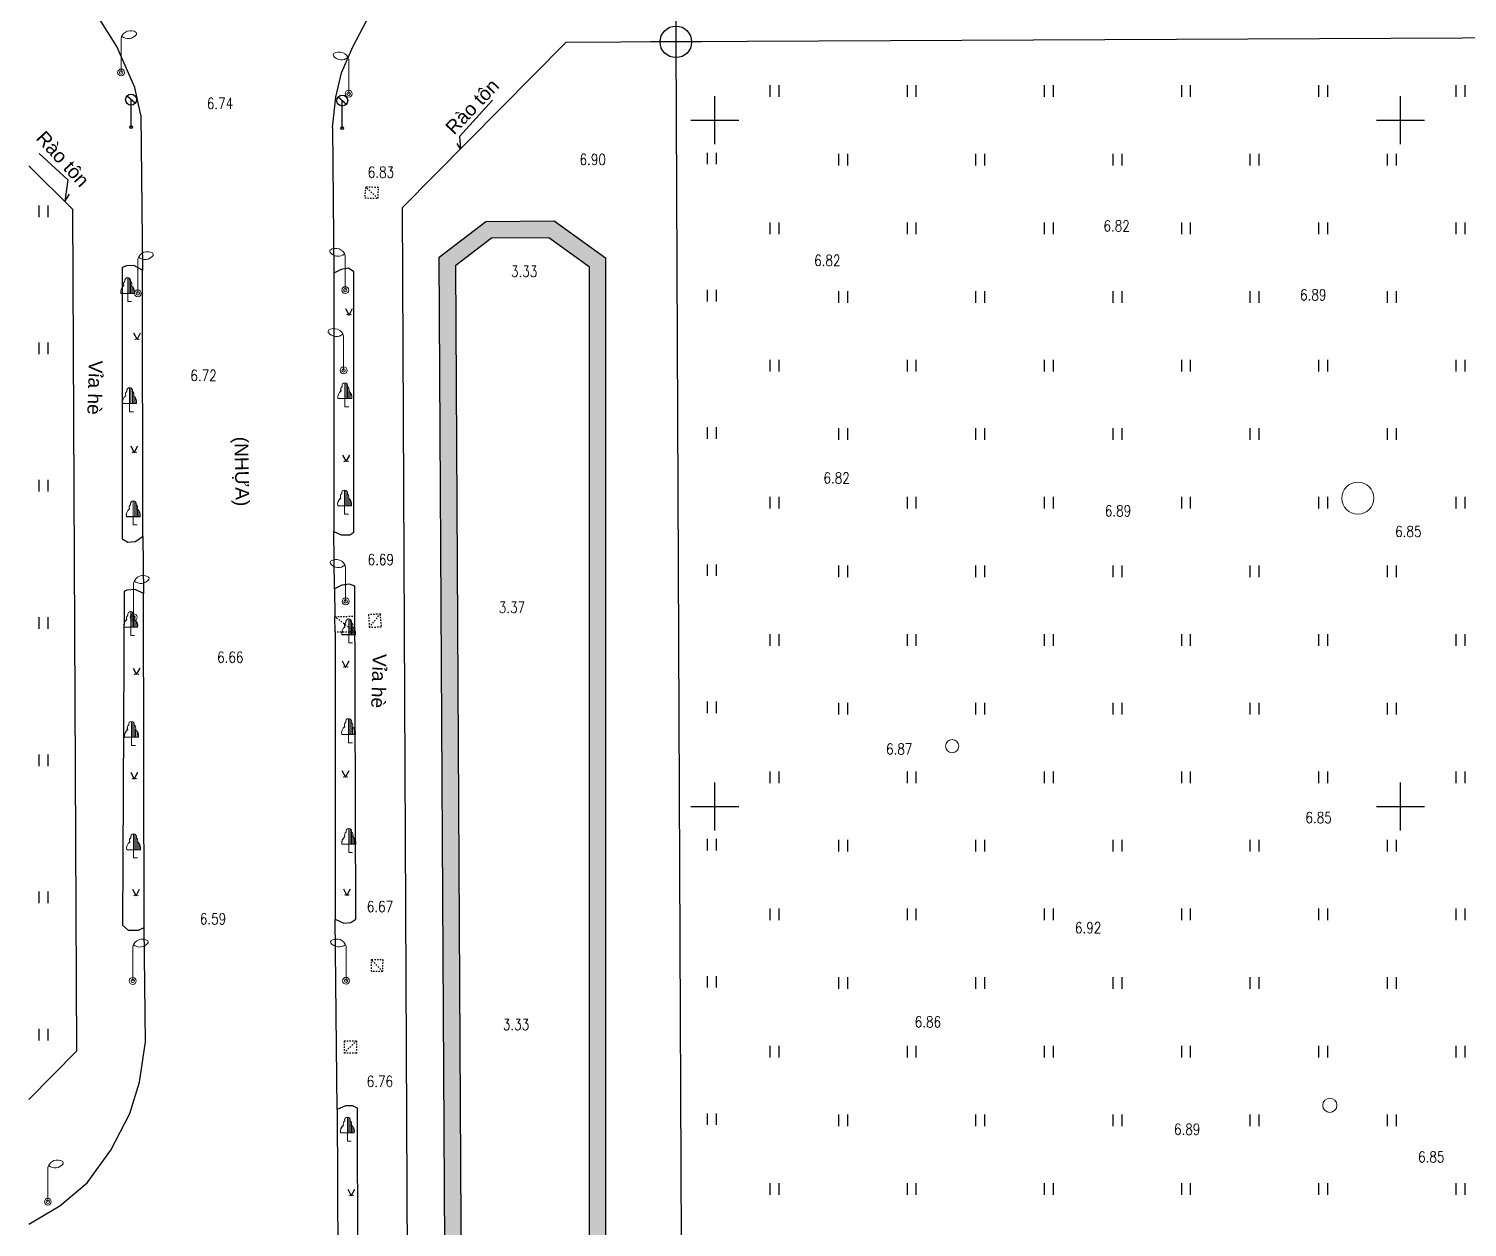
# Model space of a CAD drawing. Header units: millimetres. Extents: x 581430 to 583682, y 2329840 to 2330113.
# Drawn here: x 582400 to 582504.9, y 2329969.3 to 2330056.7 of the extents above; entities that cross this region are included whole.
import ezdxf
from ezdxf.enums import TextEntityAlignment as Align
from ezdxf.xclip import XClip

# ---------------------------------------------------------------- set-up
doc = ezdxf.new("R2010")
doc.units = ezdxf.units.MM
doc.header["$LTSCALE"] = 0.001
doc.header["$MEASUREMENT"] = 0
doc.header["$XCLIPFRAME"] = 0
doc.linetypes.add('NETNHA500', pattern=[0.75, 0.5, -0.25])
for name, color, linetype in [('CHUGIAI', 250, 'Continuous'), ('Existing map', 250, 'Continuous'), ('Red line', 1, 'Continuous'), ('TOA DO', 7, 'Continuous')]:
    doc.layers.add(name, color=color, linetype=linetype)
for name, color, linetype, lineweight in [('DTC-KY HIEU', 3, 'Continuous', 20), ('KYHIEU', 250, 'Continuous', 0), ('new block$0$giao thong chuan 28 06$0$giao thong chuan$0$giao thongsua theo ssd$0$giao thong canh quan$0$giao thong$0$TOADO', 7, 'Continuous', 35)]:
    doc.layers.add(name, color=color, linetype=linetype, lineweight=lineweight)
doc.styles.add('CHU', font='', dxfattribs={"height": 1.5})
doc.styles.add('CLD', font='', dxfattribs={"height": 1})
doc.styles.add('DC', font='romans.shx', dxfattribs={"width": 0.8, "height": 0.8})
doc.styles.get('CHU').set_extended_font_data('.VnArial')
doc.styles.get('CLD').set_extended_font_data('.VnArialH')

# ---------------------------------------------------------------- blocks, each defined once
blk = doc.blocks.new('CAYLR')
at = {"layer": 'KYHIEU'}
for points in [[(0, 1.75, 0.497303), (-0.198201, 1.488681, 0.339551), (-0.284941, 1.163565, 0.289175), (-0.5, 0.602359)], [(0, 1.75, -0.497303), (0.198201, 1.488681, -0.339551), (0.284941, 1.163565, -0.289175), (0.5, 0.602359)]]:
    blk.add_lwpolyline(points, format="xyb", dxfattribs=at)
for points in [[(0, 0), (0, 1.75)], [(0.1, 0.602359), (0.1, 1.724173)], [(0.2, 0.602359), (0.2, 1.487287)], [(0.3, 0.602359), (0.3, 1.151908)], [(-0.5, 0.602359), (0.5, 0.602359)], [(0, 0), (0.280275, -0.001587)], [(0.4, 0.602359), (0.4, 1.04811)], [(0.5, 0.602359), (0.5, 0.822811)]]:
    blk.add_lwpolyline(points, dxfattribs=at)
blk = doc.blocks.new('DEN-T')
at = {"layer": 'KYHIEU'}
for points in [[(-0.05, 2.64, -0.420531), (-1.11, 2.75, -0.572241)], [(-1.1, 2.92, -0.523652), (0, 2.5, -0.549376)]]:
    blk.add_lwpolyline(points, format="xyb", dxfattribs=at)
blk.add_lwpolyline([(0, 0), (0, 2.5)], dxfattribs=at)
for radius in [0.25, 0.125]:
    blk.add_circle((0, 0), radius, dxfattribs=at)
blk.add_arc((-0.95, 2.82), 0.178, 146.5915, 201.9104, dxfattribs=at)
blk = doc.blocks.new('BB')
at = {"layer": 'CHUGIAI'}
for p, q in [((-0.29, 2.28), (0.31, 1.75)), ((0, 0), (0, 2))]:
    blk.add_line(p, q, dxfattribs=at)
for centre, radius in [((0, 2), 0.4), ((0, 0), 0.1)]:
    blk.add_circle(centre, radius, dxfattribs=at)
blk = doc.blocks.new('DEN-P')
at = {"layer": 'KYHIEU'}
for points in [[(1.1, 2.92, 0.523652), (0, 2.5, 0.549376)], [(0.05, 2.64, 0.420531), (1.11, 2.75, 0.572241)]]:
    blk.add_lwpolyline(points, format="xyb", dxfattribs=at)
blk.add_lwpolyline([(0, 0), (0, 2.5)], dxfattribs=at)
for radius in [0.25, 0.125]:
    blk.add_circle((0, 0), radius, dxfattribs=at)
blk.add_arc((0.95, 2.82), 0.178, 338.0896, 33.4085, dxfattribs=at)
blk = doc.blocks.new('DEN-P-flat-8')
at = {"layer": 'KYHIEU'}
for points in [[(1.1, 2.92, 0.523652), (0, 2.5, 0.549376)], [(0.05, 2.64, 0.420531), (1.11, 2.75, 0.572241)]]:
    blk.add_lwpolyline(points, format="xyb", dxfattribs=at)
blk.add_lwpolyline([(0, 0), (0, 2.5)], dxfattribs=at)
for radius in [0.25, 0.125]:
    blk.add_circle((0, 0), radius, dxfattribs=at)
blk.add_arc((0.95, 2.82), 0.178, 338.0896, 33.4085, dxfattribs=at)
blk = doc.blocks.new('DEN-P-flat-9')
at = {"layer": 'KYHIEU'}
for points in [[(1.1, 2.92, 0.523652), (0, 2.5, 0.549376)], [(0.05, 2.64, 0.420531), (1.11, 2.75, 0.572241)]]:
    blk.add_lwpolyline(points, format="xyb", dxfattribs=at)
blk.add_lwpolyline([(0, 0), (0, 2.5)], dxfattribs=at)
for radius in [0.25, 0.125]:
    blk.add_circle((0, 0), radius, dxfattribs=at)
blk.add_arc((0.95, 2.82), 0.178, 338.0896, 33.4085, dxfattribs=at)
blk = doc.blocks.new('DEN-P-flat-10')
at = {"layer": 'KYHIEU'}
for points in [[(1.1, 2.92, 0.523652), (0, 2.5, 0.549376)], [(0.05, 2.64, 0.420531), (1.11, 2.75, 0.572241)]]:
    blk.add_lwpolyline(points, format="xyb", dxfattribs=at)
blk.add_lwpolyline([(0, 0), (0, 2.5)], dxfattribs=at)
for radius in [0.25, 0.125]:
    blk.add_circle((0, 0), radius, dxfattribs=at)
blk.add_arc((0.95, 2.82), 0.178, 338.0896, 33.4085, dxfattribs=at)
blk = doc.blocks.new('DEN-P-flat-11')
at = {"layer": 'KYHIEU'}
for points in [[(1.1, 2.92, 0.523652), (0, 2.5, 0.549376)], [(0.05, 2.64, 0.420531), (1.11, 2.75, 0.572241)]]:
    blk.add_lwpolyline(points, format="xyb", dxfattribs=at)
blk.add_lwpolyline([(0, 0), (0, 2.5)], dxfattribs=at)
for radius in [0.25, 0.125]:
    blk.add_circle((0, 0), radius, dxfattribs=at)
blk.add_arc((0.95, 2.82), 0.178, 338.0896, 33.4085, dxfattribs=at)
blk = doc.blocks.new('DEN-T-flat-3')
at = {"layer": 'KYHIEU'}
for points in [[(-0.05, 2.64, -0.420531), (-1.11, 2.75, -0.572241)], [(-1.1, 2.92, -0.523652), (0, 2.5, -0.549376)]]:
    blk.add_lwpolyline(points, format="xyb", dxfattribs=at)
blk.add_lwpolyline([(0, 0), (0, 2.5)], dxfattribs=at)
for radius in [0.25, 0.125]:
    blk.add_circle((0, 0), radius, dxfattribs=at)
blk.add_arc((-0.95, 2.82), 0.178, 146.5915, 201.9104, dxfattribs=at)
blk = doc.blocks.new('DEN-P-flat-14')
at = {"layer": 'KYHIEU'}
for points in [[(1.1, 2.92, 0.523652), (0, 2.5, 0.549376)], [(0.05, 2.64, 0.420531), (1.11, 2.75, 0.572241)]]:
    blk.add_lwpolyline(points, format="xyb", dxfattribs=at)
blk.add_lwpolyline([(0, 0), (0, 2.5)], dxfattribs=at)
for radius in [0.25, 0.125]:
    blk.add_circle((0, 0), radius, dxfattribs=at)
blk.add_arc((0.95, 2.82), 0.178, 338.0896, 33.4085, dxfattribs=at)
blk = doc.blocks.new('BB-flat-6')
at = {"layer": 'CHUGIAI'}
for p, q in [((-0.29, 2.28), (0.31, 1.75)), ((0, 0), (0, 2))]:
    blk.add_line(p, q, dxfattribs=at)
for centre, radius in [((0, 2), 0.4), ((0, 0), 0.1)]:
    blk.add_circle(centre, radius, dxfattribs=at)
blk = doc.blocks.new('BB-flat-7')
at = {"layer": 'CHUGIAI'}
for p, q in [((-0.29, 2.28), (0.31, 1.75)), ((0, 0), (0, 2))]:
    blk.add_line(p, q, dxfattribs=at)
for centre, radius in [((0, 2), 0.4), ((0, 0), 0.1)]:
    blk.add_circle(centre, radius, dxfattribs=at)
blk = doc.blocks.new('DEN-T-flat-12')
at = {"layer": 'KYHIEU'}
for points in [[(-0.05, 2.64, -0.420531), (-1.11, 2.75, -0.572241)], [(-1.1, 2.92, -0.523652), (0, 2.5, -0.549376)]]:
    blk.add_lwpolyline(points, format="xyb", dxfattribs=at)
blk.add_lwpolyline([(0, 0), (0, 2.5)], dxfattribs=at)
for radius in [0.25, 0.125]:
    blk.add_circle((0, 0), radius, dxfattribs=at)
blk.add_arc((-0.95, 2.82), 0.178, 146.5915, 201.9104, dxfattribs=at)
blk = doc.blocks.new('DEN-T-flat-13')
at = {"layer": 'KYHIEU'}
for points in [[(-0.05, 2.64, -0.420531), (-1.11, 2.75, -0.572241)], [(-1.1, 2.92, -0.523652), (0, 2.5, -0.549376)]]:
    blk.add_lwpolyline(points, format="xyb", dxfattribs=at)
blk.add_lwpolyline([(0, 0), (0, 2.5)], dxfattribs=at)
for radius in [0.25, 0.125]:
    blk.add_circle((0, 0), radius, dxfattribs=at)
blk.add_arc((-0.95, 2.82), 0.178, 146.5915, 201.9104, dxfattribs=at)
blk = doc.blocks.new('DEN-T-flat-14')
at = {"layer": 'KYHIEU'}
for points in [[(-0.05, 2.64, -0.420531), (-1.11, 2.75, -0.572241)], [(-1.1, 2.92, -0.523652), (0, 2.5, -0.549376)]]:
    blk.add_lwpolyline(points, format="xyb", dxfattribs=at)
blk.add_lwpolyline([(0, 0), (0, 2.5)], dxfattribs=at)
for radius in [0.25, 0.125]:
    blk.add_circle((0, 0), radius, dxfattribs=at)
blk.add_arc((-0.95, 2.82), 0.178, 146.5915, 201.9104, dxfattribs=at)
blk = doc.blocks.new('DEN-T-flat-24')
at = {"layer": 'KYHIEU'}
for points in [[(-0.05, 2.64, -0.420531), (-1.11, 2.75, -0.572241)], [(-1.1, 2.92, -0.523652), (0, 2.5, -0.549376)]]:
    blk.add_lwpolyline(points, format="xyb", dxfattribs=at)
blk.add_lwpolyline([(0, 0), (0, 2.5)], dxfattribs=at)
for radius in [0.25, 0.125]:
    blk.add_circle((0, 0), radius, dxfattribs=at)
blk.add_arc((-0.95, 2.82), 0.178, 146.5915, 201.9104, dxfattribs=at)
blk = doc.blocks.new('CAYLR-flat-165')
at = {"layer": 'KYHIEU'}
for points in [[(0, 1.75, 0.497303), (-0.2, 1.49, 0.339551), (-0.28, 1.16, 0.289175), (-0.5, 0.6)], [(0, 1.75, -0.497303), (0.2, 1.49, -0.339551), (0.28, 1.16, -0.289175), (0.5, 0.6)]]:
    blk.add_lwpolyline(points, format="xyb", dxfattribs=at)
for points in [[(0, 0), (0, 1.75)], [(0.1, 0.6), (0.1, 1.72)], [(0.2, 0.6), (0.2, 1.49)], [(0.3, 0.6), (0.3, 1.15)], [(-0.5, 0.6), (0.5, 0.6)], [(0, 0), (0.28, 0)], [(0.4, 0.6), (0.4, 1.05)], [(0.5, 0.6), (0.5, 0.82)]]:
    blk.add_lwpolyline(points, dxfattribs=at)
blk = doc.blocks.new('CAYLR-flat-166')
at = {"layer": 'KYHIEU'}
for points in [[(0, 1.75, 0.497303), (-0.2, 1.49, 0.339551), (-0.28, 1.16, 0.289175), (-0.5, 0.6)], [(0, 1.75, -0.497303), (0.2, 1.49, -0.339551), (0.28, 1.16, -0.289175), (0.5, 0.6)]]:
    blk.add_lwpolyline(points, format="xyb", dxfattribs=at)
for points in [[(0, 0), (0, 1.75)], [(0.1, 0.6), (0.1, 1.72)], [(0.2, 0.6), (0.2, 1.49)], [(0.3, 0.6), (0.3, 1.15)], [(-0.5, 0.6), (0.5, 0.6)], [(0, 0), (0.28, 0)], [(0.4, 0.6), (0.4, 1.05)], [(0.5, 0.6), (0.5, 0.82)]]:
    blk.add_lwpolyline(points, dxfattribs=at)
blk = doc.blocks.new('CAYLR-flat-167')
at = {"layer": 'KYHIEU'}
for points in [[(0, 1.75, 0.497303), (-0.2, 1.49, 0.339551), (-0.28, 1.16, 0.289175), (-0.5, 0.6)], [(0, 1.75, -0.497303), (0.2, 1.49, -0.339551), (0.28, 1.16, -0.289175), (0.5, 0.6)]]:
    blk.add_lwpolyline(points, format="xyb", dxfattribs=at)
for points in [[(0, 0), (0, 1.75)], [(0.1, 0.6), (0.1, 1.72)], [(0.2, 0.6), (0.2, 1.49)], [(0.3, 0.6), (0.3, 1.15)], [(-0.5, 0.6), (0.5, 0.6)], [(0, 0), (0.28, 0)], [(0.4, 0.6), (0.4, 1.05)], [(0.5, 0.6), (0.5, 0.82)]]:
    blk.add_lwpolyline(points, dxfattribs=at)
blk = doc.blocks.new('CAYLR-flat-168')
at = {"layer": 'KYHIEU'}
for points in [[(0, 1.75, 0.497303), (-0.2, 1.49, 0.339551), (-0.28, 1.16, 0.289175), (-0.5, 0.6)], [(0, 1.75, -0.497303), (0.2, 1.49, -0.339551), (0.28, 1.16, -0.289175), (0.5, 0.6)]]:
    blk.add_lwpolyline(points, format="xyb", dxfattribs=at)
for points in [[(0, 0), (0, 1.75)], [(0.1, 0.6), (0.1, 1.72)], [(0.2, 0.6), (0.2, 1.49)], [(0.3, 0.6), (0.3, 1.15)], [(-0.5, 0.6), (0.5, 0.6)], [(0, 0), (0.28, 0)], [(0.4, 0.6), (0.4, 1.05)], [(0.5, 0.6), (0.5, 0.82)]]:
    blk.add_lwpolyline(points, dxfattribs=at)
blk = doc.blocks.new('CAYLR-flat-169')
at = {"layer": 'KYHIEU'}
for points in [[(0, 1.75, 0.497303), (-0.2, 1.49, 0.339551), (-0.28, 1.16, 0.289175), (-0.5, 0.6)], [(0, 1.75, -0.497303), (0.2, 1.49, -0.339551), (0.28, 1.16, -0.289175), (0.5, 0.6)]]:
    blk.add_lwpolyline(points, format="xyb", dxfattribs=at)
for points in [[(0, 0), (0, 1.75)], [(0.1, 0.6), (0.1, 1.72)], [(0.2, 0.6), (0.2, 1.49)], [(0.3, 0.6), (0.3, 1.15)], [(-0.5, 0.6), (0.5, 0.6)], [(0, 0), (0.28, 0)], [(0.4, 0.6), (0.4, 1.05)], [(0.5, 0.6), (0.5, 0.82)]]:
    blk.add_lwpolyline(points, dxfattribs=at)
blk = doc.blocks.new('CAYLR-flat-170')
at = {"layer": 'KYHIEU'}
for points in [[(0, 1.75, 0.497303), (-0.2, 1.49, 0.339551), (-0.28, 1.16, 0.289175), (-0.5, 0.6)], [(0, 1.75, -0.497303), (0.2, 1.49, -0.339551), (0.28, 1.16, -0.289175), (0.5, 0.6)]]:
    blk.add_lwpolyline(points, format="xyb", dxfattribs=at)
for points in [[(0, 0), (0, 1.75)], [(0.1, 0.6), (0.1, 1.72)], [(0.2, 0.6), (0.2, 1.49)], [(0.3, 0.6), (0.3, 1.15)], [(-0.5, 0.6), (0.5, 0.6)], [(0, 0), (0.28, 0)], [(0.4, 0.6), (0.4, 1.05)], [(0.5, 0.6), (0.5, 0.82)]]:
    blk.add_lwpolyline(points, dxfattribs=at)
blk = doc.blocks.new('CAYLR-flat-171')
at = {"layer": 'KYHIEU'}
for points in [[(0, 1.75, 0.497303), (-0.2, 1.49, 0.339551), (-0.28, 1.16, 0.289175), (-0.5, 0.6)], [(0, 1.75, -0.497303), (0.2, 1.49, -0.339551), (0.28, 1.16, -0.289175), (0.5, 0.6)]]:
    blk.add_lwpolyline(points, format="xyb", dxfattribs=at)
for points in [[(0, 0), (0, 1.75)], [(0.1, 0.6), (0.1, 1.72)], [(0.2, 0.6), (0.2, 1.49)], [(0.3, 0.6), (0.3, 1.15)], [(-0.5, 0.6), (0.5, 0.6)], [(0, 0), (0.28, 0)], [(0.4, 0.6), (0.4, 1.05)], [(0.5, 0.6), (0.5, 0.82)]]:
    blk.add_lwpolyline(points, dxfattribs=at)
blk = doc.blocks.new('CAYLR-flat-172')
at = {"layer": 'KYHIEU'}
for points in [[(0, 1.75, 0.497303), (-0.2, 1.49, 0.339551), (-0.28, 1.16, 0.289175), (-0.5, 0.6)], [(0, 1.75, -0.497303), (0.2, 1.49, -0.339551), (0.28, 1.16, -0.289175), (0.5, 0.6)]]:
    blk.add_lwpolyline(points, format="xyb", dxfattribs=at)
for points in [[(0, 0), (0, 1.75)], [(0.1, 0.6), (0.1, 1.72)], [(0.2, 0.6), (0.2, 1.49)], [(0.3, 0.6), (0.3, 1.15)], [(-0.5, 0.6), (0.5, 0.6)], [(0, 0), (0.28, 0)], [(0.4, 0.6), (0.4, 1.05)], [(0.5, 0.6), (0.5, 0.82)]]:
    blk.add_lwpolyline(points, dxfattribs=at)
blk = doc.blocks.new('CAYLR-flat-173')
at = {"layer": 'KYHIEU'}
for points in [[(0, 1.75, 0.497303), (-0.2, 1.49, 0.339551), (-0.28, 1.16, 0.289175), (-0.5, 0.6)], [(0, 1.75, -0.497303), (0.2, 1.49, -0.339551), (0.28, 1.16, -0.289175), (0.5, 0.6)]]:
    blk.add_lwpolyline(points, format="xyb", dxfattribs=at)
for points in [[(0, 0), (0, 1.75)], [(0.1, 0.6), (0.1, 1.72)], [(0.2, 0.6), (0.2, 1.49)], [(0.3, 0.6), (0.3, 1.15)], [(-0.5, 0.6), (0.5, 0.6)], [(0, 0), (0.28, 0)], [(0.4, 0.6), (0.4, 1.05)], [(0.5, 0.6), (0.5, 0.82)]]:
    blk.add_lwpolyline(points, dxfattribs=at)
blk = doc.blocks.new('CAYLR-flat-174')
at = {"layer": 'KYHIEU'}
for points in [[(0, 1.75, 0.497303), (-0.2, 1.49, 0.339551), (-0.28, 1.16, 0.289175), (-0.5, 0.6)], [(0, 1.75, -0.497303), (0.2, 1.49, -0.339551), (0.28, 1.16, -0.289175), (0.5, 0.6)]]:
    blk.add_lwpolyline(points, format="xyb", dxfattribs=at)
for points in [[(0, 0), (0, 1.75)], [(0.1, 0.6), (0.1, 1.72)], [(0.2, 0.6), (0.2, 1.49)], [(0.3, 0.6), (0.3, 1.15)], [(-0.5, 0.6), (0.5, 0.6)], [(0, 0), (0.28, 0)], [(0.4, 0.6), (0.4, 1.05)], [(0.5, 0.6), (0.5, 0.82)]]:
    blk.add_lwpolyline(points, dxfattribs=at)
blk = doc.blocks.new('CAYLR-flat-175')
at = {"layer": 'KYHIEU'}
for points in [[(0, 1.75, 0.497303), (-0.2, 1.49, 0.339551), (-0.28, 1.16, 0.289175), (-0.5, 0.6)], [(0, 1.75, -0.497303), (0.2, 1.49, -0.339551), (0.28, 1.16, -0.289175), (0.5, 0.6)]]:
    blk.add_lwpolyline(points, format="xyb", dxfattribs=at)
for points in [[(0, 0), (0, 1.75)], [(0.1, 0.6), (0.1, 1.72)], [(0.2, 0.6), (0.2, 1.49)], [(0.3, 0.6), (0.3, 1.15)], [(-0.5, 0.6), (0.5, 0.6)], [(0, 0), (0.28, 0)], [(0.4, 0.6), (0.4, 1.05)], [(0.5, 0.6), (0.5, 0.82)]]:
    blk.add_lwpolyline(points, dxfattribs=at)
blk = doc.blocks.new('CAYLR-flat-176')
at = {"layer": 'KYHIEU'}
for points in [[(0, 1.75, 0.497303), (-0.2, 1.49, 0.339551), (-0.28, 1.16, 0.289175), (-0.5, 0.6)], [(0, 1.75, -0.497303), (0.2, 1.49, -0.339551), (0.28, 1.16, -0.289175), (0.5, 0.6)]]:
    blk.add_lwpolyline(points, format="xyb", dxfattribs=at)
for points in [[(0, 0), (0, 1.75)], [(0.1, 0.6), (0.1, 1.72)], [(0.2, 0.6), (0.2, 1.49)], [(0.3, 0.6), (0.3, 1.15)], [(-0.5, 0.6), (0.5, 0.6)], [(0, 0), (0.28, 0)], [(0.4, 0.6), (0.4, 1.05)], [(0.5, 0.6), (0.5, 0.82)]]:
    blk.add_lwpolyline(points, dxfattribs=at)
blk = doc.blocks.new('Existing map')
at = {"layer": 'Existing map'}
h = blk.add_hatch(dxfattribs=at)
h.set_pattern_fill('HONEY', color=256, scale=0.15)
h.set_pattern_definition([(0, (-582694.96746, -2330087.4547), (0.714375, 0.41244459675), [0.47625, -0.9525]), (120, (-582694.96746, -2330087.4547), (-0.71437499844, 0.41244459945), [0.47625, -0.9525]), (60, (-582694.96746, -2330087.4547), (1.56e-09, 0.8248891962), [-0.9525, 0.47625])])
h.paths.add_polyline_path([(-256.67, -44.79), (-261.66, -44.83), (-265.05, -47.43), (-264.62, -123.57), (-263.42, -123.52), (-263.84, -48.02), (-261.25, -46.03), (-257.05, -46), (-254.13, -48.1), (-254.13, -123.07), (-252.93, -123.02), (-252.93, -47.48)])
h = blk.add_hatch(color=256, dxfattribs=at)
h.paths.add_polyline_path([(-271.48, -51.62, 1), (-271.5, -51.62, 1)])
h.paths.add_polyline_path([(-271.74, -51.62, 1), (-271.76, -51.62, 1)])
h = blk.add_hatch(color=256, dxfattribs=at)
h.paths.add_polyline_path([(-286.94, -53.41, 1), (-286.97, -53.41, 1)])
h.paths.add_polyline_path([(-287.2, -53.41, 1), (-287.22, -53.41, 1)])
h = blk.add_hatch(color=256, dxfattribs=at)
h.paths.add_polyline_path([(-287.14, -61.65, 1), (-287.16, -61.65, 1)])
h.paths.add_polyline_path([(-287.4, -61.65, 1), (-287.42, -61.65, 1)])
h = blk.add_hatch(color=256, dxfattribs=at)
h.paths.add_polyline_path([(-271.69, -62.3, 1), (-271.71, -62.3, 1)])
h.paths.add_polyline_path([(-271.95, -62.3, 1), (-271.97, -62.3, 1)])
h = blk.add_hatch(color=256, dxfattribs=at)
h.paths.add_polyline_path([(-271.73, -77.3, 1), (-271.75, -77.3, 1)])
h.paths.add_polyline_path([(-271.99, -77.3, 1), (-272.01, -77.3, 1)])
h = blk.add_hatch(color=256, dxfattribs=at)
h.paths.add_polyline_path([(-286.97, -77.82, 1), (-286.99, -77.82, 1)])
h.paths.add_polyline_path([(-287.22, -77.82, 1), (-287.25, -77.82, 1)])
h = blk.add_hatch(color=256, dxfattribs=at)
h.paths.add_polyline_path([(-287.14, -85.43, 1), (-287.16, -85.43, 1)])
h.paths.add_polyline_path([(-287.4, -85.43, 1), (-287.42, -85.43, 1)])
h = blk.add_hatch(color=256, dxfattribs=at)
h.paths.add_polyline_path([(-271.74, -85.3, 1), (-271.76, -85.3, 1)])
h.paths.add_polyline_path([(-272, -85.3, 1), (-272.02, -85.3, 1)])
h = blk.add_hatch(color=256, dxfattribs=at)
h.paths.add_polyline_path([(-287.01, -93.94, 1), (-287.03, -93.94, 1)])
h.paths.add_polyline_path([(-287.27, -93.94, 1), (-287.29, -93.94, 1)])
h = blk.add_hatch(color=256, dxfattribs=at)
h.paths.add_polyline_path([(-271.64, -93.91, 1), (-271.66, -93.91, 1)])
h.paths.add_polyline_path([(-271.9, -93.91, 1), (-271.92, -93.91, 1)])
h = blk.add_hatch(color=256, dxfattribs=at)
h.paths.add_polyline_path([(-271.32, -115.79, 1), (-271.34, -115.79, 1)])
h.paths.add_polyline_path([(-271.58, -115.79, 1), (-271.6, -115.79, 1)])
for p, q in [((-288.56, -32.07), (-290.09, -29.64)), ((-271.34, -32.1), (-270.34, -30.22)), ((-287.23, -35.06), (-288.56, -32.07)), ((-272.18, -34), (-271.34, -32.1)), ((-255.82, -31.78), (-267.76, -43.84)), ((-247.8, -31.74), (-255.82, -31.78)), ((-272.59, -35.77), (-272.18, -34)), ((-286.81, -37.09), (-287.23, -35.06)), ((-240.95, -34.9), (-240.95, -35.75)), ((-240.3, -34.9), (-240.3, -35.75)), ((-230.95, -34.9), (-230.95, -35.75)), ((-230.3, -34.9), (-230.3, -35.75)), ((-220.95, -34.9), (-220.95, -35.75)), ((-220.3, -34.9), (-220.3, -35.75)), ((-210.95, -34.9), (-210.95, -35.75)), ((-210.3, -34.9), (-210.3, -35.75)), ((-200.95, -34.9), (-200.95, -35.75)), ((-200.3, -34.9), (-200.3, -35.75)), ((-190.95, -34.9), (-190.95, -35.75)), ((-190.3, -34.9), (-190.3, -35.75)), ((-272.82, -37.97), (-272.59, -35.77)), ((-261.16, -36), (-263.56, -38.64)), ((-244.97, -39.2), (-244.97, -35.7)), ((-194.97, -39.2), (-194.97, -35.7)), ((-286.81, -37.09), (-286.68, -48.38)), ((-246.72, -37.45), (-243.22, -37.45)), ((-196.72, -37.45), (-193.22, -37.45)), ((-272.82, -37.97), (-272.74, -48.59)), ((-263.56, -38.64), (-263.5, -39.54)), ((-263.5, -39.54), (-263.74, -39.15)), ((-245.52, -39.82), (-245.52, -40.66)), ((-244.87, -39.82), (-244.87, -40.66)), ((-291.76, -43.95), (-294.97, -40.78)), ((-294.21, -39.88), (-292.13, -41.8)), ((-235.95, -39.9), (-235.95, -40.75)), ((-235.3, -39.9), (-235.3, -40.75)), ((-225.95, -39.9), (-225.95, -40.75)), ((-225.3, -39.9), (-225.3, -40.75)), ((-215.95, -39.9), (-215.95, -40.75)), ((-215.3, -39.9), (-215.3, -40.75)), ((-205.95, -39.9), (-205.95, -40.75)), ((-205.3, -39.9), (-205.3, -40.75)), ((-195.95, -39.9), (-195.95, -40.75)), ((-195.3, -39.9), (-195.3, -40.75)), ((-292.13, -41.8), (-292.34, -43.38)), ((-292.34, -43.38), (-292, -42.85)), ((-294.24, -43.66), (-294.24, -44.51)), ((-293.59, -43.66), (-293.59, -44.51)), ((-291.47, -105.26), (-291.76, -43.95)), ((-267.76, -43.84), (-267.05, -193.74)), ((-240.95, -44.9), (-240.95, -45.75)), ((-240.3, -44.9), (-240.3, -45.75)), ((-230.95, -44.9), (-230.95, -45.75)), ((-230.3, -44.9), (-230.3, -45.75)), ((-220.95, -44.9), (-220.95, -45.75)), ((-220.3, -44.9), (-220.3, -45.75)), ((-210.95, -44.9), (-210.95, -45.75)), ((-210.3, -44.9), (-210.3, -45.75)), ((-200.95, -44.9), (-200.95, -45.75)), ((-200.3, -44.9), (-200.3, -45.75)), ((-190.95, -44.9), (-190.95, -45.75)), ((-190.3, -44.9), (-190.3, -45.75)), ((-287.84, -48.05), (-288.16, -48.19)), ((-288.16, -48.19), (-288.16, -67.95)), ((-287.3, -48.04), (-287.84, -48.05)), ((-286.68, -48.38), (-287.3, -48.04)), ((-286.66, -67.79), (-286.68, -48.38)), ((-272.2, -48.33), (-272.74, -48.59)), ((-272.74, -48.59), (-272.74, -67.42)), ((-271.67, -48.24), (-272.2, -48.33)), ((-271.28, -48.5), (-271.67, -48.24)), ((-271.28, -67.47), (-271.28, -48.5)), ((-245.52, -49.82), (-245.52, -50.66)), ((-244.87, -49.82), (-244.87, -50.66)), ((-235.95, -49.9), (-235.95, -50.75)), ((-235.3, -49.9), (-235.3, -50.75)), ((-225.95, -49.9), (-225.95, -50.75)), ((-225.3, -49.9), (-225.3, -50.75)), ((-215.95, -49.9), (-215.95, -50.75)), ((-215.3, -49.9), (-215.3, -50.75)), ((-205.95, -49.9), (-205.95, -50.75)), ((-205.3, -49.9), (-205.3, -50.75)), ((-195.95, -49.9), (-195.95, -50.75)), ((-195.3, -49.9), (-195.3, -50.75)), ((-271.88, -51.17), (-271.62, -51.65)), ((-271.62, -51.65), (-271.36, -51.17)), ((-287.34, -52.95), (-287.08, -53.44)), ((-287.08, -53.44), (-286.83, -52.95)), ((-294.24, -53.66), (-294.24, -54.51)), ((-293.59, -53.66), (-293.59, -54.51)), ((-240.95, -54.9), (-240.95, -55.75)), ((-240.3, -54.9), (-240.3, -55.75)), ((-230.95, -54.9), (-230.95, -55.75)), ((-230.3, -54.9), (-230.3, -55.75)), ((-220.95, -54.9), (-220.95, -55.75)), ((-220.3, -54.9), (-220.3, -55.75)), ((-210.95, -54.9), (-210.95, -55.75)), ((-210.3, -54.9), (-210.3, -55.75)), ((-200.95, -54.9), (-200.95, -55.75)), ((-200.3, -54.9), (-200.3, -55.75)), ((-190.95, -54.9), (-190.95, -55.75)), ((-190.3, -54.9), (-190.3, -55.75)), ((-245.52, -59.82), (-245.52, -60.66)), ((-244.87, -59.82), (-244.87, -60.66)), ((-235.95, -59.9), (-235.95, -60.75)), ((-235.3, -59.9), (-235.3, -60.75)), ((-225.95, -59.9), (-225.95, -60.75)), ((-225.3, -59.9), (-225.3, -60.75)), ((-215.95, -59.9), (-215.95, -60.75)), ((-215.3, -59.9), (-215.3, -60.75)), ((-205.95, -59.9), (-205.95, -60.75)), ((-205.3, -59.9), (-205.3, -60.75)), ((-195.95, -59.9), (-195.95, -60.75)), ((-195.3, -59.9), (-195.3, -60.75)), ((-287.54, -61.19), (-287.28, -61.68)), ((-287.28, -61.68), (-287.02, -61.19)), ((-272.09, -61.85), (-271.83, -62.33)), ((-271.83, -62.33), (-271.57, -61.85)), ((-294.24, -63.66), (-294.24, -64.51)), ((-293.59, -63.66), (-293.59, -64.51)), ((-240.95, -64.9), (-240.95, -65.75)), ((-240.3, -64.9), (-240.3, -65.75)), ((-230.95, -64.9), (-230.95, -65.75)), ((-230.3, -64.9), (-230.3, -65.75)), ((-220.95, -64.9), (-220.95, -65.75)), ((-220.3, -64.9), (-220.3, -65.75)), ((-210.95, -64.9), (-210.95, -65.75)), ((-210.3, -64.9), (-210.3, -65.75)), ((-200.95, -64.9), (-200.95, -65.75)), ((-200.3, -64.9), (-200.3, -65.75)), ((-190.95, -64.9), (-190.95, -65.75)), ((-190.3, -64.9), (-190.3, -65.75)), ((-288.16, -67.95), (-287.76, -68.19)), ((-287.76, -68.19), (-287.22, -68.14)), ((-287.22, -68.14), (-286.66, -67.79)), ((-286.66, -67.79), (-286.6, -71.95)), ((-272.69, -71.6), (-272.73, -67.42)), ((-272.73, -67.42), (-272.19, -67.67)), ((-272.19, -67.67), (-271.57, -67.67)), ((-271.57, -67.67), (-271.28, -67.47)), ((-245.52, -69.82), (-245.52, -70.66)), ((-244.87, -69.82), (-244.87, -70.66)), ((-235.95, -69.9), (-235.95, -70.75)), ((-235.3, -69.9), (-235.3, -70.75)), ((-225.95, -69.9), (-225.95, -70.75)), ((-225.3, -69.9), (-225.3, -70.75)), ((-215.95, -69.9), (-215.95, -70.75)), ((-215.3, -69.9), (-215.3, -70.75)), ((-205.95, -69.9), (-205.95, -70.75)), ((-205.3, -69.9), (-205.3, -70.75)), ((-195.95, -69.9), (-195.95, -70.75)), ((-195.3, -69.9), (-195.3, -70.75)), ((-271.58, -71.27), (-272.16, -71.33)), ((-271.2, -71.41), (-271.58, -71.27)), ((-288.01, -71.8), (-288.13, -96.11)), ((-287.81, -71.69), (-288.01, -71.8)), ((-287.22, -71.65), (-287.81, -71.69)), ((-286.6, -71.95), (-287.22, -71.65)), ((-286.57, -96.27), (-286.6, -71.95)), ((-272.16, -71.33), (-272.69, -71.6)), ((-272.69, -71.6), (-272.65, -73.63)), ((-271.13, -95.68), (-271.2, -71.41)), ((-294.24, -73.66), (-294.24, -74.51)), ((-293.59, -73.66), (-293.59, -74.51)), ((-272.63, -74.75), (-272.65, -73.63)), ((-272.63, -74.75), (-272.63, -95.66)), ((-240.95, -74.9), (-240.95, -75.75)), ((-240.3, -74.9), (-240.3, -75.75)), ((-230.95, -74.9), (-230.95, -75.75)), ((-230.3, -74.9), (-230.3, -75.75)), ((-220.95, -74.9), (-220.95, -75.75)), ((-220.3, -74.9), (-220.3, -75.75)), ((-210.95, -74.9), (-210.95, -75.75)), ((-210.3, -74.9), (-210.3, -75.75)), ((-200.95, -74.9), (-200.95, -75.75)), ((-200.3, -74.9), (-200.3, -75.75)), ((-190.95, -74.9), (-190.95, -75.75)), ((-190.3, -74.9), (-190.3, -75.75)), ((-287.36, -77.37), (-287.11, -77.85)), ((-287.11, -77.85), (-286.85, -77.37)), ((-272.13, -76.84), (-271.87, -77.33)), ((-271.87, -77.33), (-271.61, -76.84)), ((-245.52, -79.82), (-245.52, -80.66)), ((-244.87, -79.82), (-244.87, -80.66)), ((-235.95, -79.9), (-235.95, -80.75)), ((-235.3, -79.9), (-235.3, -80.75)), ((-225.95, -79.9), (-225.95, -80.75)), ((-225.3, -79.9), (-225.3, -80.75)), ((-215.95, -79.9), (-215.95, -80.75)), ((-215.3, -79.9), (-215.3, -80.75)), ((-205.95, -79.9), (-205.95, -80.75)), ((-205.3, -79.9), (-205.3, -80.75)), ((-195.95, -79.9), (-195.95, -80.75)), ((-195.3, -79.9), (-195.3, -80.75)), ((-294.24, -83.66), (-294.24, -84.51)), ((-293.59, -83.66), (-293.59, -84.51)), ((-272.14, -84.84), (-271.88, -85.33)), ((-271.88, -85.33), (-271.62, -84.84)), ((-240.95, -84.9), (-240.95, -85.75)), ((-240.3, -84.9), (-240.3, -85.75)), ((-230.95, -84.9), (-230.95, -85.75)), ((-230.3, -84.9), (-230.3, -85.75)), ((-220.95, -84.9), (-220.95, -85.75)), ((-220.3, -84.9), (-220.3, -85.75)), ((-210.95, -84.9), (-210.95, -85.75)), ((-210.3, -84.9), (-210.3, -85.75)), ((-200.95, -84.9), (-200.95, -85.75)), ((-200.3, -84.9), (-200.3, -85.75)), ((-190.95, -84.9), (-190.95, -85.75)), ((-190.3, -84.9), (-190.3, -85.75)), ((-287.54, -84.97), (-287.28, -85.46)), ((-287.28, -85.46), (-287.02, -84.97)), ((-244.97, -89.2), (-244.97, -85.7)), ((-194.97, -89.2), (-194.97, -85.7)), ((-246.72, -87.45), (-243.22, -87.45)), ((-196.72, -87.45), (-193.22, -87.45)), ((-245.52, -89.82), (-245.52, -90.66)), ((-244.87, -89.82), (-244.87, -90.66)), ((-235.95, -89.9), (-235.95, -90.75)), ((-235.3, -89.9), (-235.3, -90.75)), ((-225.95, -89.9), (-225.95, -90.75)), ((-225.3, -89.9), (-225.3, -90.75)), ((-215.95, -89.9), (-215.95, -90.75)), ((-215.3, -89.9), (-215.3, -90.75)), ((-205.95, -89.9), (-205.95, -90.75)), ((-205.3, -89.9), (-205.3, -90.75)), ((-195.95, -89.9), (-195.95, -90.75)), ((-195.3, -89.9), (-195.3, -90.75)), ((-294.24, -93.66), (-294.24, -94.51)), ((-293.59, -93.66), (-293.59, -94.51)), ((-287.41, -93.48), (-287.15, -93.97)), ((-287.15, -93.97), (-286.89, -93.48)), ((-272.04, -93.45), (-271.78, -93.94)), ((-271.78, -93.94), (-271.52, -93.45)), ((-240.95, -94.9), (-240.95, -95.75)), ((-240.3, -94.9), (-240.3, -95.75)), ((-230.95, -94.9), (-230.95, -95.75)), ((-230.3, -94.9), (-230.3, -95.75)), ((-220.95, -94.9), (-220.95, -95.75)), ((-220.3, -94.9), (-220.3, -95.75)), ((-210.95, -94.9), (-210.95, -95.75)), ((-210.3, -94.9), (-210.3, -95.75)), ((-200.95, -94.9), (-200.95, -95.75)), ((-200.3, -94.9), (-200.3, -95.75)), ((-190.95, -94.9), (-190.95, -95.75)), ((-190.3, -94.9), (-190.3, -95.75)), ((-288.13, -96.11), (-287.73, -96.48)), ((-287.73, -96.48), (-286.97, -96.46)), ((-286.97, -96.46), (-286.57, -96.27)), ((-286.45, -104.6), (-286.57, -96.27)), ((-272.49, -109.53), (-272.63, -95.66)), ((-272.63, -95.66), (-272.01, -95.95)), ((-272.01, -95.95), (-271.49, -95.92)), ((-271.49, -95.92), (-271.13, -95.68)), ((-245.52, -99.82), (-245.52, -100.66)), ((-244.87, -99.82), (-244.87, -100.66)), ((-235.95, -99.9), (-235.95, -100.75)), ((-235.3, -99.9), (-235.3, -100.75)), ((-225.95, -99.9), (-225.95, -100.75)), ((-225.3, -99.9), (-225.3, -100.75)), ((-215.95, -99.9), (-215.95, -100.75)), ((-215.3, -99.9), (-215.3, -100.75)), ((-205.95, -99.9), (-205.95, -100.75)), ((-205.3, -99.9), (-205.3, -100.75)), ((-195.95, -99.9), (-195.95, -100.75)), ((-195.3, -99.9), (-195.3, -100.75)), ((-294.24, -103.66), (-294.24, -104.51)), ((-293.59, -103.66), (-293.59, -104.51)), ((-286.89, -107.55), (-286.45, -104.6)), ((-294.97, -108.8), (-291.47, -105.26)), ((-240.95, -104.9), (-240.95, -105.75)), ((-240.3, -104.9), (-240.3, -105.75)), ((-230.95, -104.9), (-230.95, -105.75)), ((-230.3, -104.9), (-230.3, -105.75)), ((-220.95, -104.9), (-220.95, -105.75)), ((-220.3, -104.9), (-220.3, -105.75)), ((-210.95, -104.9), (-210.95, -105.75)), ((-210.3, -104.9), (-210.3, -105.75)), ((-200.95, -104.9), (-200.95, -105.75)), ((-200.3, -104.9), (-200.3, -105.75)), ((-190.95, -104.9), (-190.95, -105.75)), ((-190.3, -104.9), (-190.3, -105.75)), ((-287.61, -109.84), (-286.89, -107.55)), ((-288.98, -112.5), (-287.61, -109.84)), ((-271.89, -109.27), (-272.49, -109.53)), ((-272.49, -109.53), (-272.37, -136.05)), ((-271.37, -109.27), (-271.89, -109.27)), ((-271.01, -109.44), (-271.37, -109.27)), ((-270.92, -136.07), (-271.01, -109.44)), ((-245.52, -109.82), (-245.52, -110.66)), ((-244.87, -109.82), (-244.87, -110.66)), ((-235.95, -109.9), (-235.95, -110.75)), ((-235.3, -109.9), (-235.3, -110.75)), ((-225.95, -109.9), (-225.95, -110.75)), ((-225.3, -109.9), (-225.3, -110.75)), ((-215.95, -109.9), (-215.95, -110.75)), ((-215.3, -109.9), (-215.3, -110.75)), ((-205.95, -109.9), (-205.95, -110.75)), ((-205.3, -109.9), (-205.3, -110.75)), ((-195.95, -109.9), (-195.95, -110.75)), ((-195.3, -109.9), (-195.3, -110.75)), ((-290.71, -114.88), (-288.98, -112.5)), ((-292.71, -116.55), (-290.71, -114.88)), ((-271.72, -115.34), (-271.46, -115.82)), ((-271.46, -115.82), (-271.2, -115.34)), ((-240.95, -114.9), (-240.95, -115.75)), ((-240.3, -114.9), (-240.3, -115.75)), ((-230.95, -114.9), (-230.95, -115.75)), ((-230.3, -114.9), (-230.3, -115.75)), ((-220.95, -114.9), (-220.95, -115.75)), ((-220.3, -114.9), (-220.3, -115.75)), ((-210.95, -114.9), (-210.95, -115.75)), ((-210.3, -114.9), (-210.3, -115.75)), ((-200.95, -114.9), (-200.95, -115.75)), ((-200.3, -114.9), (-200.3, -115.75)), ((-190.95, -114.9), (-190.95, -115.75)), ((-190.3, -114.9), (-190.3, -115.75)), ((-294.97, -117.89), (-292.71, -116.55))]:
    blk.add_line(p, q, dxfattribs=at)
at = {"layer": 'Existing map', "linetype": 'NETNHA500'}
for p, q in [((-270.43, -42.32), (-270.48, -43.11)), ((-269.48, -42.36), (-270.43, -42.32)), ((-269.51, -43.14), (-270.43, -42.32)), ((-269.51, -43.14), (-269.48, -42.36)), ((-270.48, -43.11), (-269.51, -43.14)), ((-272.65, -73.63), (-271.21, -73.59)), ((-271.19, -74.75), (-272.65, -73.63)), ((-269.36, -73.43), (-270.2, -73.49)), ((-270.2, -73.49), (-270.15, -74.41)), ((-270.15, -74.41), (-269.36, -73.43)), ((-269.28, -74.4), (-270.15, -74.41)), ((-269.36, -73.43), (-269.28, -74.4)), ((-271.19, -74.75), (-272.63, -74.75)), ((-269.98, -99.48), (-269.98, -98.62)), ((-269.98, -98.62), (-269.17, -98.62)), ((-269.18, -99.48), (-269.98, -98.62)), ((-269.18, -99.48), (-269.98, -99.48)), ((-269.17, -98.62), (-269.18, -99.48)), ((-271.09, -104.55), (-271.99, -104.55)), ((-271.99, -104.55), (-271.99, -105.43)), ((-271.99, -105.43), (-271.09, -104.55)), ((-271.09, -104.55), (-271.09, -105.43)), ((-271.09, -105.43), (-271.99, -105.43))]:
    blk.add_line(p, q, dxfattribs=at)
at = {"layer": 'Existing map'}
for points in [[(-264.22, -193.73), (-265.05, -47.43), (-261.66, -44.83), (-256.67, -44.79), (-252.93, -47.48), (-252.93, -193.69)], [(-263.02, -193.72), (-263.84, -48.02), (-261.25, -46.03), (-257.05, -46), (-254.13, -48.1), (-254.13, -193.69)]]:
    blk.add_lwpolyline(points, dxfattribs=at)
for centre in [(-271.75, -51.62), (-271.49, -51.62), (-287.21, -53.41), (-286.96, -53.41), (-287.41, -61.65), (-287.15, -61.65), (-271.96, -62.3), (-271.7, -62.3), (-272, -77.3), (-271.74, -77.3), (-287.24, -77.82), (-286.98, -77.82), (-287.41, -85.43), (-287.15, -85.43), (-272.01, -85.3), (-271.75, -85.3), (-287.28, -93.94), (-287.02, -93.94), (-271.91, -93.91), (-271.65, -93.91), (-271.59, -115.79), (-271.33, -115.79)]:
    blk.add_circle(centre, 0.011, dxfattribs=at)
for name, p in [('DEN-P', (-288.24, -33.97)), ('DEN-P-flat-14', (-288.24, -33.97)), ('DEN-T', (-271.65, -35.52)), ('DEN-T-flat-24', (-271.65, -35.52)), ('BB', (-287.51, -37.95)), ('BB-flat-7', (-287.51, -37.95)), ('BB', (-272.12, -38.02)), ('BB-flat-6', (-272.12, -38.02)), ('DEN-P', (-287.02, -50.07)), ('DEN-P-flat-11', (-287.02, -50.07)), ('DEN-T', (-271.9, -49.83)), ('DEN-T-flat-14', (-271.9, -49.83)), ('CAYLR', (-287.76, -50.67)), ('CAYLR-flat-176', (-287.76, -50.67)), ('DEN-T', (-272.02, -55.68)), ('DEN-T-flat-13', (-272.02, -55.68)), ('CAYLR', (-271.93, -58.34)), ('CAYLR-flat-173', (-271.93, -58.34)), ('CAYLR', (-287.62, -58.69)), ('CAYLR-flat-175', (-287.62, -58.69)), ('CAYLR', (-271.95, -66.15)), ('CAYLR-flat-172', (-271.95, -66.15)), ('CAYLR', (-287.35, -66.94)), ('CAYLR-flat-174', (-287.35, -66.94)), ('DEN-T', (-271.87, -72.51)), ('DEN-T-flat-12', (-271.87, -72.51)), ('DEN-P', (-287.33, -73.67)), ('DEN-P-flat-10', (-287.33, -73.67)), ('CAYLR', (-287.54, -75)), ('CAYLR-flat-166', (-287.54, -75)), ('CAYLR', (-271.65, -75.54)), ('CAYLR-flat-171', (-271.65, -75.54)), ('CAYLR', (-287.48, -83.01)), ('CAYLR-flat-167', (-287.48, -83.01)), ('CAYLR', (-271.66, -82.81)), ('CAYLR-flat-170', (-271.66, -82.81)), ('CAYLR', (-271.64, -90.81)), ('CAYLR-flat-169', (-271.64, -90.81)), ('CAYLR', (-287.33, -91.21)), ('CAYLR-flat-168', (-287.33, -91.21)), ('DEN-P', (-287.39, -100.17)), ('DEN-P-flat-9', (-287.39, -100.17)), ('DEN-T', (-271.84, -100.16)), ('DEN-T-flat-3', (-271.84, -100.16)), ('CAYLR', (-271.74, -111.85)), ('CAYLR-flat-165', (-271.74, -111.85)), ('DEN-P', (-293.58, -116.26)), ('DEN-P-flat-8', (-293.58, -116.26))]:
    blk.add_blockref(name, p, dxfattribs=at)
for s, rotation, style, p in [('Rµo t«n', 46.4341, 'CHU', (-263.97, -38.57)), ('Rµo t«n', 312.4043, 'CHU', (-294.51, -38.8)), ('VØa hÌ', 268.2177, 'CHU', (-290.58, -54.94)), ('VØa hÌ', 268.2177, 'CHU', (-290.58, -54.94)), ('(nhùa)', 271.048, 'CLD', (-279.98, -60.52)), ('VØa hÌ', 268.2177, 'CHU', (-269.89, -76.32)), ('VØa hÌ', 268.2177, 'CHU', (-269.89, -76.32))]:
    blk.add_text(s, height=1, rotation=rotation, dxfattribs=dict(at, style=style)).set_placement(p)
at = {"layer": 'Existing map', "style": 'DC', "width": 0.8}
for s, p in [('6.74', (-281.99, -36.63)), ('6.82', (-216.63, -45.55)), ('3.33', (-259.82, -48.87)), ('6.82', (-237.72, -48.07)), ('6.89', (-202.3, -50.58)), ('6.72', (-283.19, -56.45)), ('6.82', (-237.04, -63.92)), ('6.89', (-216.53, -66.32)), ('6.85', (-195.37, -67.82)), ('3.37', (-260.71, -73.35)), ('6.66', (-281.24, -76.98)), ('6.87', (-232.48, -83.67)), ('6.85', (-201.91, -88.67)), ('6.92', (-218.71, -96.7)), ('6.86', (-230.39, -103.56)), ('3.33', (-260.41, -103.75)), ('6.89', (-211.49, -111.38)), ('6.85', (-193.7, -113.4))]:
    blk.add_text(s, height=0.8, dxfattribs=at).set_placement(p)
for s, p in [('6.83', (-270.26, -40.84)), ('6.90', (-254.82, -39.91)), ('6.69', (-270.27, -69.07)), ('6.67', (-270.33, -94.35)), ('6.59', (-282.5, -95.25)), ('6.76', (-270.34, -107.09))]:
    blk.add_text(s, height=0.8, dxfattribs=at).set_placement(p, align=Align.TOP_LEFT)
blk = doc.blocks.new('new block$0$giao thong chuan 28 06$0$giao thong chuan$0$giao thongsua theo ssd$0$giao thong canh quan$0$giao thong$0$n')
at = {"layer": 'TOA DO', "color": 177}
for p, q in [((0, 1.86), (0, 0)), ((1.86, 0), (-1.86, 0)), ((0, 0), (0, -1.86))]:
    blk.add_line(p, q, dxfattribs=at)
blk.add_circle((0, 0), 1.15, dxfattribs=at)

msp = doc.modelspace()

# ---------------------------------------------------------------- linework, layer by layer
at = {"layer": 'DTC-KY HIEU'}
for centre, radius in [((582496.88, 2330022.46), 1.17), ((582467.31, 2330004.39), 0.479), ((582494.84, 2329978.22), 0.52)]:
    msp.add_circle(centre, radius, dxfattribs=at)
at = {"layer": 'Red line'}
msp.add_lwpolyline([(582670.15, 2330026.75), (582640.01, 2330056.61), (582447.17, 2330055.71), (582447.61, 2329957.39), (582670.47, 2329958.45)], close=True, dxfattribs=at)

# ---------------------------------------------------------------- block references
ref = msp.add_blockref('Existing map', (582694.97, 2330087.45))
XClip(ref).set_block_clipping_path([(-309.5753765585, -170.2706607217), (49.0361552699, 25.2812677324)])
at = {"layer": 'new block$0$giao thong chuan 28 06$0$giao thong chuan$0$giao thongsua theo ssd$0$giao thong canh quan$0$giao thong$0$TOADO'}
msp.add_blockref('new block$0$giao thong chuan 28 06$0$giao thong chuan$0$giao thongsua theo ssd$0$giao thong canh quan$0$giao thong$0$n', (582447.17, 2330055.71), dxfattribs=at)

doc.saveas('drawing.dxf')
